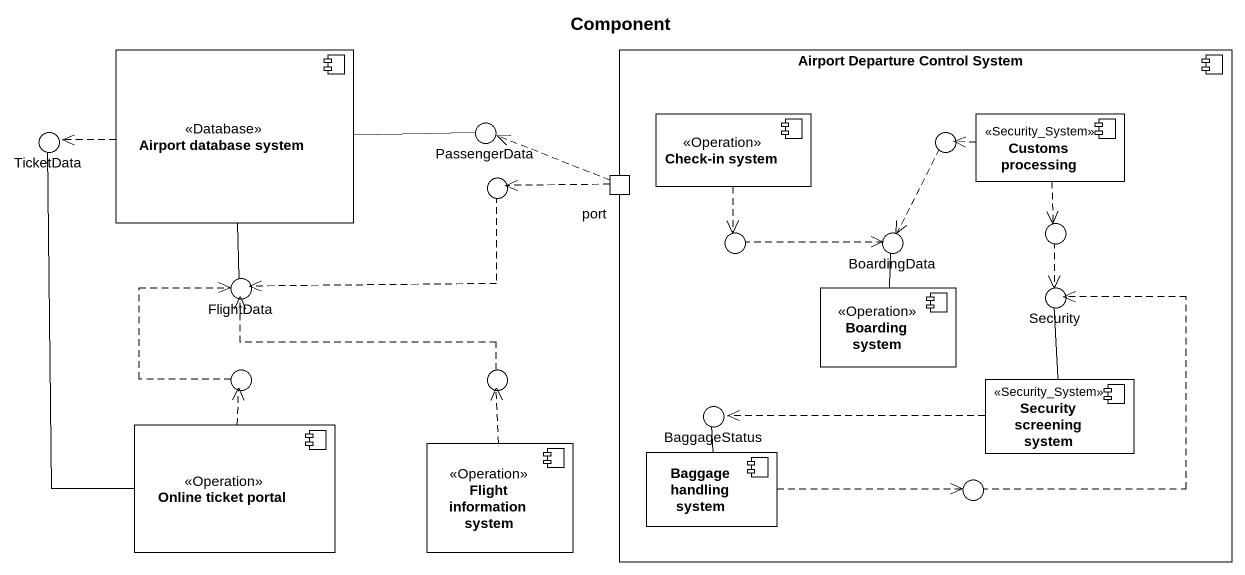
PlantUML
@startuml
title Component
component "Airport database system" as Airport_database_system <<Database>>
component "Airport Departure Control System" as Airport_Departure_Control {
  component "Check-in system" as Check_in_system <<Operation>>
  component "Customs processing" as Customs_processing <<Security_System>>
  port "port" as port_
  component "Boarding system" as Boarding_system <<Operation>>
  component "Security screening system" as Security_screening_system <<Security_System>>
  component "Baggage handling system" as Baggage_handling_system
}
() TicketData
() PassengerData
() " " as lollipop1
() " " as lollipop2
() FlightData
() " " as lollipop3
() BoardingData
() " " as lollipop4
() Security
() " " as lollipop5
() " " as lollipop6
component "Online ticket portal" as Online_ticket_portal <<Operation>>
component "Flight information system" as Flight_information_system <<Operation>>
() BaggageStatus
() " " as lollipop7
Airport_Departure_Control -up- lollipop1
Airport_Departure_Control -left- lollipop3
Airport_Departure_Control -up- BoardingData
Airport_Departure_Control -right- lollipop4
Airport_Departure_Control -right- Security
Airport_Departure_Control -left- BaggageStatus
Airport_Departure_Control -- lollipop7
Airport_database_system .left.> TicketData
Airport_database_system -right- PassengerData
Airport_database_system -- FlightData
Check_in_system ..> lollipop3
lollipop1 ..> BoardingData
Customs_processing .left.> lollipop1
Customs_processing ..> lollipop4
lollipop2 .left.> FlightData
port_ .left.> PassengerData
port_ .left.> lollipop2
lollipop3 .right.> BoardingData
lollipop4 ..> Security
Boarding_system -up- BoardingData
lollipop5 .up.> FlightData
lollipop6 .left.> FlightData
Security_screening_system -up- Security
Security_screening_system .left.> BaggageStatus
Online_ticket_portal -up- TicketData
Online_ticket_portal .up.> lollipop5
Flight_information_system .up.> lollipop6
Baggage_handling_system -up- BaggageStatus
Baggage_handling_system .right.> lollipop7
lollipop7 .up.> Security
@enduml
